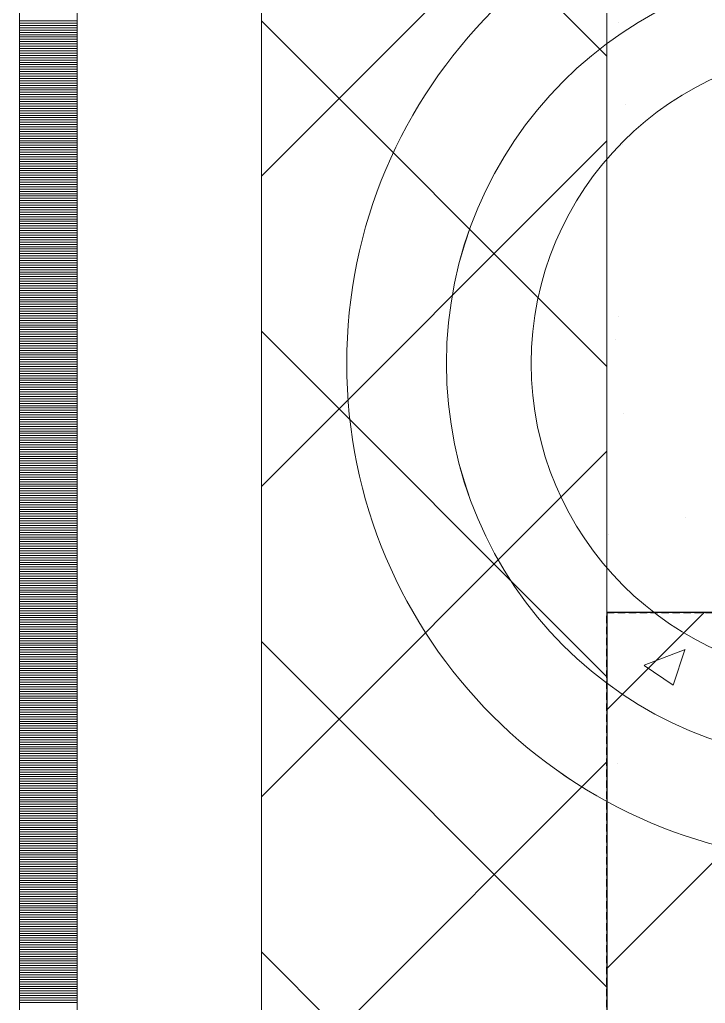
# Model space of a CAD drawing. Header units: millimetres. Extents: x 470010 to 1231400, y -134005 to 421770.
# Drawn here: x 672518.6 to 672816.4, y -70330.9 to -69904 of the extents above; entities that cross this region are included whole.
import ezdxf
from ezdxf.enums import TextEntityAlignment as Align

# ---------------------------------------------------------------- set-up
doc = ezdxf.new("R2010")
doc.units = ezdxf.units.MM
doc.linetypes.add('DASHED', pattern=[19.05, 12.7, -6.35])
doc.linetypes.add('HIDDEN2', pattern=[4.7625, 3.175, -1.5875])
doc.layers.get('Defpoints').update_dxf_attribs({"color": 140})
doc.layers.add('АР_Делит', color=120, linetype='Continuous', lineweight=0, plot=False)
for name, color, linetype, lineweight in [('АР_Колонны', 70, 'Continuous', 30), ('АР_Стены ЖБ', 7, 'Continuous', 35), ('АР_Стены ПЕНОблок', 52, 'Continuous', 20), ('АР_Тонкая', 254, 'Continuous', 5), ('АР_Утеплитель', 31, 'Continuous', 0), ('АР_Штриховка', 8, 'Continuous', 0)]:
    doc.layers.add(name, color=color, linetype=linetype, lineweight=lineweight)
doc.layers.add('РД_Оси_100', color=7, linetype='Continuous', lineweight=0, true_color=0x525252)
doc.styles.add('style1', font='ARIALN.TTF')

# ---------------------------------------------------------------- blocks, each defined once
blk = doc.blocks.new('СОШ_2200_АР_ОСИ_М100_28.05.24')
at = {"layer": 'АР_Делит', "color": 251, "linetype": 'DASHED', "true_color": 0x636466}
blk.add_lwpolyline([(114955, 135155), (114955, -355), (93595.036, -355), (93595.036, 13855), (94145, 13855), (94145, 68320), (66055, 68320), (66055, 13857.73), (83455, 13857.73), (83455, -355), (45245, -355), (45245, 13145), (44695, 13145), (44695, 26755), (45245, 26755), (45245, 68320), (20455, 68320), (20455, 26755), (27955, 26755), (27955, 13145), (-355, 13145), (-355, 100855)], dxfattribs=at)
blk = doc.blocks.new('A$C9108343f')
at = {"layer": 'АР_Делит', "color": 18, "true_color": 0x000000}
for radius in [216.34, 173.04, 136.21]:
    blk.add_circle((7158.34, 30313.08), radius, dxfattribs=at)
at = {"layer": 'АР_Колонны', "color": 18, "linetype": 'HIDDEN2', "lineweight": 25, "true_color": 0x000000}
for p, q in [((7054.96, 30205), (7274.96, 30205)), ((7054.96, 29005), (7054.96, 30205))]:
    blk.add_line(p, q, dxfattribs=at)
at = {"layer": 'АР_Колонны', "color": 18, "linetype": 'Continuous', "lineweight": 15, "true_color": 0x000000}
for p, q in [((7274.96, 30205), (7054.96, 30205)), ((7054.96, 30205), (7054.96, 29005)), ((7274.96, 30205), (7054.96, 30205)), ((7054.96, 30205), (7054.96, 29005))]:
    blk.add_line(p, q, dxfattribs=at)
at = {"layer": 'АР_Стены ЖБ', "color": 18, "linetype": 'Continuous', "lineweight": 30, "true_color": 0x000000}
for p, q in [((7274.96, 30205), (7054.96, 30205)), ((7054.96, 30205), (7054.96, 29005))]:
    blk.add_line(p, q, dxfattribs=at)
at = {"layer": 'АР_Стены ПЕНОблок', "color": 18, "linetype": 'Continuous', "lineweight": 20, "true_color": 0x000000}
blk.add_line((7054.96, 97555), (7054.96, 21355), dxfattribs=at)
at = {"layer": 'АР_Тонкая', "color": 18, "linetype": 'Continuous', "lineweight": 5, "true_color": 0x000000}
for p, q in [((6799.96, 97555), (6799.96, 21355)), ((6824.96, 97555), (6824.96, 21355)), ((6824.96, 21355), (6824.96, 97555)), ((6904.96, 21355), (6904.96, 97555))]:
    blk.add_line(p, q, dxfattribs=at)
at = {"layer": 'АР_Утеплитель', "color": 18, "linetype": 'Continuous', "lineweight": 0, "true_color": 0x000000}
for p, q in [((6904.96, 97555), (6904.96, 21355)), ((7054.96, 21355), (7054.96, 97555))]:
    blk.add_line(p, q, dxfattribs=at)
at = {"layer": 'АР_Штриховка', "color": 18, "linetype": 'Continuous', "lineweight": 0, "true_color": 0x000000}
for p, q in [((7054.96, 30446.49), (6904.96, 30596.49)), ((6904.96, 30394.35), (7054.96, 30544.35)), ((6799.96, 30461.75), (6824.96, 30461.75)), ((6799.96, 30460.75), (6824.96, 30460.75)), ((6799.96, 30459.75), (6824.96, 30459.75)), ((6799.96, 30458.75), (6824.96, 30458.75)), ((7054.96, 30311.78), (6904.96, 30461.78)), ((7060.2, 30461.03), (7060.2, 30461.03)), ((6799.96, 30457.75), (6824.96, 30457.75)), ((6799.96, 30456.75), (6824.96, 30456.75)), ((6799.96, 30455.75), (6824.96, 30455.75)), ((6799.96, 30454.75), (6824.96, 30454.75)), ((6799.96, 30453.75), (6824.96, 30453.75)), ((6799.96, 30452.75), (6824.96, 30452.75)), ((6799.96, 30451.75), (6824.96, 30451.75)), ((6799.96, 30450.75), (6824.96, 30450.75)), ((6799.96, 30449.75), (6824.96, 30449.75)), ((6799.96, 30448.75), (6824.96, 30448.75)), ((6799.96, 30447.75), (6824.96, 30447.75)), ((6799.96, 30446.75), (6824.96, 30446.75)), ((6799.96, 30445.75), (6824.96, 30445.75)), ((6799.96, 30444.75), (6824.96, 30444.75)), ((6799.96, 30443.75), (6824.96, 30443.75)), ((6799.96, 30442.75), (6824.96, 30442.75)), ((6799.96, 30441.75), (6824.96, 30441.75)), ((6799.96, 30440.75), (6824.96, 30440.75)), ((6799.96, 30439.75), (6824.96, 30439.75)), ((6799.96, 30438.75), (6824.96, 30438.75)), ((6799.96, 30437.75), (6824.96, 30437.75)), ((6799.96, 30436.75), (6824.96, 30436.75)), ((6799.96, 30435.75), (6824.96, 30435.75)), ((6799.96, 30434.75), (6824.96, 30434.75)), ((6799.96, 30433.75), (6824.96, 30433.75)), ((6799.96, 30432.75), (6824.96, 30432.75)), ((6799.96, 30431.75), (6824.96, 30431.75)), ((6799.96, 30430.75), (6824.96, 30430.75)), ((6799.96, 30429.75), (6824.96, 30429.75)), ((6799.96, 30428.75), (6824.96, 30428.75)), ((6799.96, 30427.75), (6824.96, 30427.75)), ((6799.96, 30426.75), (6824.96, 30426.75)), ((6799.96, 30425.75), (6824.96, 30425.75)), ((6799.96, 30424.75), (6824.96, 30424.75)), ((7063.15, 30425.45), (7063.15, 30425.45)), ((6799.96, 30423.75), (6824.96, 30423.75)), ((6799.96, 30422.75), (6824.96, 30422.75)), ((6799.96, 30421.75), (6824.96, 30421.75)), ((6799.96, 30420.75), (6824.96, 30420.75)), ((6799.96, 30419.75), (6824.96, 30419.75)), ((6799.96, 30418.75), (6824.96, 30418.75)), ((6799.96, 30417.75), (6824.96, 30417.75)), ((6799.96, 30416.75), (6824.96, 30416.75)), ((6799.96, 30415.75), (6824.96, 30415.75)), ((6799.96, 30414.75), (6824.96, 30414.75)), ((6799.96, 30413.75), (6824.96, 30413.75)), ((6799.96, 30412.75), (6824.96, 30412.75)), ((6799.96, 30411.75), (6824.96, 30411.75)), ((6799.96, 30410.75), (6824.96, 30410.75)), ((6799.96, 30409.75), (6824.96, 30409.75)), ((6799.96, 30408.75), (6824.96, 30408.75)), ((6799.96, 30407.75), (6824.96, 30407.75)), ((6904.96, 30259.65), (7054.96, 30409.65)), ((7061.77, 30407.89), (7061.77, 30407.89)), ((6799.96, 30406.75), (6824.96, 30406.75)), ((6799.96, 30405.75), (6824.96, 30405.75)), ((6799.96, 30404.75), (6824.96, 30404.75)), ((6799.96, 30403.75), (6824.96, 30403.75)), ((6799.96, 30402.75), (6824.96, 30402.75)), ((6799.96, 30401.75), (6824.96, 30401.75)), ((6799.96, 30400.75), (6824.96, 30400.75)), ((6799.96, 30399.75), (6824.96, 30399.75)), ((6799.96, 30398.75), (6824.96, 30398.75)), ((6799.96, 30397.75), (6824.96, 30397.75)), ((6799.96, 30396.75), (6824.96, 30396.75)), ((6799.96, 30395.75), (6824.96, 30395.75)), ((6799.96, 30394.75), (6824.96, 30394.75)), ((6799.96, 30393.75), (6824.96, 30393.75)), ((6799.96, 30392.75), (6824.96, 30392.75)), ((6799.96, 30391.75), (6824.96, 30391.75)), ((6799.96, 30390.75), (6824.96, 30390.75)), ((6799.96, 30389.75), (6824.96, 30389.75)), ((6799.96, 30388.75), (6824.96, 30388.75)), ((6799.96, 30387.75), (6824.96, 30387.75)), ((6799.96, 30386.75), (6824.96, 30386.75)), ((6799.96, 30385.75), (6824.96, 30385.75)), ((6799.96, 30384.75), (6824.96, 30384.75)), ((6799.96, 30383.75), (6824.96, 30383.75)), ((6799.96, 30382.75), (6824.96, 30382.75)), ((6799.96, 30381.75), (6824.96, 30381.75)), ((6799.96, 30380.75), (6824.96, 30380.75)), ((6799.96, 30379.75), (6824.96, 30379.75)), ((6799.96, 30378.75), (6824.96, 30378.75)), ((6799.96, 30377.75), (6824.96, 30377.75)), ((6799.96, 30376.75), (6824.96, 30376.75)), ((6799.96, 30375.75), (6824.96, 30375.75)), ((6799.96, 30374.75), (6824.96, 30374.75)), ((6799.96, 30373.75), (6824.96, 30373.75)), ((6799.96, 30372.75), (6824.96, 30372.75)), ((6799.96, 30371.75), (6824.96, 30371.75)), ((6799.96, 30370.75), (6824.96, 30370.75)), ((6799.96, 30369.75), (6824.96, 30369.75)), ((6799.96, 30368.75), (6824.96, 30368.75)), ((6799.96, 30367.75), (6824.96, 30367.75)), ((6799.96, 30366.75), (6824.96, 30366.75)), ((6799.96, 30365.75), (6824.96, 30365.75)), ((6799.96, 30364.75), (6824.96, 30364.75)), ((6799.96, 30363.75), (6824.96, 30363.75)), ((6799.96, 30362.75), (6824.96, 30362.75)), ((6799.96, 30361.75), (6824.96, 30361.75)), ((6799.96, 30360.75), (6824.96, 30360.75)), ((6799.96, 30359.75), (6824.96, 30359.75)), ((6799.96, 30358.75), (6824.96, 30358.75)), ((6799.96, 30357.75), (6824.96, 30357.75)), ((6799.96, 30356.75), (6824.96, 30356.75)), ((6799.96, 30355.75), (6824.96, 30355.75)), ((6799.96, 30354.75), (6824.96, 30354.75)), ((6799.96, 30353.75), (6824.96, 30353.75)), ((6799.96, 30352.75), (6824.96, 30352.75)), ((6799.96, 30351.75), (6824.96, 30351.75)), ((6799.96, 30350.75), (6824.96, 30350.75)), ((6799.96, 30349.75), (6824.96, 30349.75)), ((6799.96, 30348.75), (6824.96, 30348.75)), ((6799.96, 30347.75), (6824.96, 30347.75)), ((6799.96, 30346.75), (6824.96, 30346.75)), ((6799.96, 30345.75), (6824.96, 30345.75)), ((6799.96, 30344.75), (6824.96, 30344.75)), ((6799.96, 30343.75), (6824.96, 30343.75)), ((6799.96, 30342.75), (6824.96, 30342.75)), ((6799.96, 30341.75), (6824.96, 30341.75)), ((6799.96, 30340.75), (6824.96, 30340.75)), ((6799.96, 30339.75), (6824.96, 30339.75)), ((6799.96, 30338.75), (6824.96, 30338.75)), ((6799.96, 30337.75), (6824.96, 30337.75)), ((6799.96, 30336.75), (6824.96, 30336.75)), ((6799.96, 30335.75), (6824.96, 30335.75)), ((6799.96, 30334.75), (6824.96, 30334.75)), ((6799.96, 30333.75), (6824.96, 30333.75)), ((6799.96, 30332.75), (6824.96, 30332.75)), ((6799.96, 30331.75), (6824.96, 30331.75)), ((6799.96, 30330.75), (6824.96, 30330.75)), ((7059.91, 30333.64), (7059.91, 30333.64)), ((6799.96, 30329.75), (6824.96, 30329.75)), ((6799.96, 30328.75), (6824.96, 30328.75)), ((6799.96, 30327.75), (6824.96, 30327.75)), ((6799.96, 30326.75), (6824.96, 30326.75)), ((7054.96, 30177.08), (6904.96, 30327.08)), ((6799.96, 30325.75), (6824.96, 30325.75)), ((6799.96, 30324.75), (6824.96, 30324.75)), ((6799.96, 30323.75), (6824.96, 30323.75)), ((6799.96, 30322.75), (6824.96, 30322.75)), ((7058.68, 30323.34), (7058.68, 30323.34)), ((6799.96, 30321.75), (6824.96, 30321.75)), ((6799.96, 30320.75), (6824.96, 30320.75)), ((6799.96, 30319.75), (6824.96, 30319.75)), ((6799.96, 30318.75), (6824.96, 30318.75)), ((6799.96, 30317.75), (6824.96, 30317.75)), ((6799.96, 30316.75), (6824.96, 30316.75)), ((6799.96, 30315.75), (6824.96, 30315.75)), ((6799.96, 30314.75), (6824.96, 30314.75)), ((6799.96, 30313.75), (6824.96, 30313.75)), ((6799.96, 30312.75), (6824.96, 30312.75)), ((6799.96, 30311.75), (6824.96, 30311.75)), ((6799.96, 30310.75), (6824.96, 30310.75)), ((6799.96, 30309.75), (6824.96, 30309.75)), ((6799.96, 30308.75), (6824.96, 30308.75)), ((6799.96, 30307.75), (6824.96, 30307.75)), ((6799.96, 30306.75), (6824.96, 30306.75)), ((6799.96, 30305.75), (6824.96, 30305.75)), ((6799.96, 30304.75), (6824.96, 30304.75)), ((6799.96, 30303.75), (6824.96, 30303.75)), ((6799.96, 30302.75), (6824.96, 30302.75)), ((6799.96, 30301.75), (6824.96, 30301.75)), ((6799.96, 30300.75), (6824.96, 30300.75)), ((6799.96, 30299.75), (6824.96, 30299.75)), ((6799.96, 30298.75), (6824.96, 30298.75)), ((6799.96, 30297.75), (6824.96, 30297.75)), ((6799.96, 30296.75), (6824.96, 30296.75)), ((6799.96, 30295.75), (6824.96, 30295.75)), ((6799.96, 30294.75), (6824.96, 30294.75)), ((6799.96, 30293.75), (6824.96, 30293.75)), ((6799.96, 30292.75), (6824.96, 30292.75)), ((6799.96, 30291.75), (6824.96, 30291.75)), ((6799.96, 30290.75), (6824.96, 30290.75)), ((6799.96, 30289.75), (6824.96, 30289.75)), ((6799.96, 30288.75), (6824.96, 30288.75)), ((7062.35, 30291.38), (7062.35, 30291.38)), ((6799.96, 30287.75), (6824.96, 30287.75)), ((6799.96, 30286.75), (6824.96, 30286.75)), ((6799.96, 30285.75), (6824.96, 30285.75)), ((6799.96, 30284.75), (6824.96, 30284.75)), ((6799.96, 30283.75), (6824.96, 30283.75)), ((6799.96, 30282.75), (6824.96, 30282.75)), ((6799.96, 30281.75), (6824.96, 30281.75)), ((6799.96, 30280.75), (6824.96, 30280.75)), ((6799.96, 30279.75), (6824.96, 30279.75)), ((6799.96, 30278.75), (6824.96, 30278.75)), ((6799.96, 30277.75), (6824.96, 30277.75)), ((6799.96, 30276.75), (6824.96, 30276.75)), ((6799.96, 30275.75), (6824.96, 30275.75)), ((6799.96, 30274.75), (6824.96, 30274.75)), ((6799.96, 30273.75), (6824.96, 30273.75)), ((6799.96, 30272.75), (6824.96, 30272.75)), ((6799.96, 30271.75), (6824.96, 30271.75)), ((6904.96, 30124.94), (7054.96, 30274.94)), ((6799.96, 30270.75), (6824.96, 30270.75)), ((6799.96, 30269.75), (6824.96, 30269.75)), ((6799.96, 30268.75), (6824.96, 30268.75)), ((6799.96, 30267.75), (6824.96, 30267.75)), ((6799.96, 30266.75), (6824.96, 30266.75)), ((6799.96, 30265.75), (6824.96, 30265.75)), ((6799.96, 30264.75), (6824.96, 30264.75)), ((6799.96, 30263.75), (6824.96, 30263.75)), ((6799.96, 30262.75), (6824.96, 30262.75)), ((6799.96, 30261.75), (6824.96, 30261.75)), ((6799.96, 30260.75), (6824.96, 30260.75)), ((6799.96, 30259.75), (6824.96, 30259.75)), ((6799.96, 30258.75), (6824.96, 30258.75)), ((6799.96, 30257.75), (6824.96, 30257.75)), ((6799.96, 30256.75), (6824.96, 30256.75)), ((6799.96, 30255.75), (6824.96, 30255.75)), ((6799.96, 30254.75), (6824.96, 30254.75)), ((6799.96, 30253.75), (6824.96, 30253.75)), ((6799.96, 30252.75), (6824.96, 30252.75)), ((6799.96, 30251.75), (6824.96, 30251.75)), ((6799.96, 30250.75), (6824.96, 30250.75)), ((6799.96, 30249.75), (6824.96, 30249.75)), ((6799.96, 30248.75), (6824.96, 30248.75)), ((6799.96, 30247.75), (6824.96, 30247.75)), ((6799.96, 30246.75), (6824.96, 30246.75)), ((6799.96, 30245.75), (6824.96, 30245.75)), ((7089.29, 30246.13), (7089.29, 30246.13)), ((6799.96, 30244.75), (6824.96, 30244.75)), ((6799.96, 30243.75), (6824.96, 30243.75)), ((6799.96, 30242.75), (6824.96, 30242.75)), ((6799.96, 30241.75), (6824.96, 30241.75)), ((6799.96, 30240.75), (6824.96, 30240.75)), ((6799.96, 30239.75), (6824.96, 30239.75)), ((6799.96, 30238.75), (6824.96, 30238.75)), ((6799.96, 30237.75), (6824.96, 30237.75)), ((6799.96, 30236.75), (6824.96, 30236.75)), ((7055.6, 30238.78), (7055.6, 30238.78)), ((6799.96, 30235.75), (6824.96, 30235.75)), ((6799.96, 30234.75), (6824.96, 30234.75)), ((6799.96, 30233.75), (6824.96, 30233.75)), ((6799.96, 30232.75), (6824.96, 30232.75)), ((6799.96, 30231.75), (6824.96, 30231.75)), ((6799.96, 30230.75), (6824.96, 30230.75)), ((6799.96, 30229.75), (6824.96, 30229.75)), ((6799.96, 30228.75), (6824.96, 30228.75)), ((6799.96, 30227.75), (6824.96, 30227.75)), ((6799.96, 30226.75), (6824.96, 30226.75)), ((6799.96, 30225.75), (6824.96, 30225.75)), ((6799.96, 30224.75), (6824.96, 30224.75)), ((6799.96, 30223.75), (6824.96, 30223.75)), ((6799.96, 30222.75), (6824.96, 30222.75)), ((6799.96, 30221.75), (6824.96, 30221.75)), ((6799.96, 30220.75), (6824.96, 30220.75)), ((6799.96, 30219.75), (6824.96, 30219.75)), ((6799.96, 30218.75), (6824.96, 30218.75)), ((6799.96, 30217.75), (6824.96, 30217.75)), ((6799.96, 30216.75), (6824.96, 30216.75)), ((6799.96, 30215.75), (6824.96, 30215.75)), ((6799.96, 30214.75), (6824.96, 30214.75)), ((6799.96, 30213.75), (6824.96, 30213.75)), ((6799.96, 30212.75), (6824.96, 30212.75)), ((6799.96, 30211.75), (6824.96, 30211.75)), ((6799.96, 30210.75), (6824.96, 30210.75)), ((6799.96, 30209.75), (6824.96, 30209.75)), ((6799.96, 30208.75), (6824.96, 30208.75)), ((6799.96, 30207.75), (6824.96, 30207.75)), ((6799.96, 30206.75), (6824.96, 30206.75)), ((6799.96, 30205.75), (6824.96, 30205.75)), ((6799.96, 30204.75), (6824.96, 30204.75)), ((6799.96, 30203.75), (6824.96, 30203.75)), ((6799.96, 30202.75), (6824.96, 30202.75)), ((6799.96, 30201.75), (6824.96, 30201.75)), ((6799.96, 30200.75), (6824.96, 30200.75)), ((6799.96, 30199.75), (6824.96, 30199.75)), ((6799.96, 30198.75), (6824.96, 30198.75)), ((6799.96, 30197.75), (6824.96, 30197.75)), ((6799.96, 30196.75), (6824.96, 30196.75)), ((6799.96, 30195.75), (6824.96, 30195.75)), ((6799.96, 30194.75), (6824.96, 30194.75)), ((6799.96, 30193.75), (6824.96, 30193.75)), ((6799.96, 30192.75), (6824.96, 30192.75)), ((6799.96, 30191.75), (6824.96, 30191.75)), ((6799.96, 30190.75), (6824.96, 30190.75)), ((7054.96, 30042.38), (6904.96, 30192.38)), ((6799.96, 30189.75), (6824.96, 30189.75)), ((6799.96, 30188.75), (6824.96, 30188.75)), ((6799.96, 30187.75), (6824.96, 30187.75)), ((6799.96, 30186.75), (6824.96, 30186.75)), ((6799.96, 30185.75), (6824.96, 30185.75)), ((7071.18, 30182.11), (7088.96, 30188.94)), ((7083.77, 30173.46), (7088.92, 30188.81)), ((6799.96, 30184.75), (6824.96, 30184.75)), ((6799.96, 30183.75), (6824.96, 30183.75)), ((6799.96, 30182.75), (6824.96, 30182.75)), ((6799.96, 30181.75), (6824.96, 30181.75)), ((7071.12, 30181.99), (7083.76, 30173.46)), ((6799.96, 30180.75), (6824.96, 30180.75)), ((6799.96, 30179.75), (6824.96, 30179.75)), ((6799.96, 30178.75), (6824.96, 30178.75)), ((6799.96, 30177.75), (6824.96, 30177.75)), ((6799.96, 30176.75), (6824.96, 30176.75)), ((6799.96, 30175.75), (6824.96, 30175.75)), ((6799.96, 30174.75), (6824.96, 30174.75)), ((6799.96, 30173.75), (6824.96, 30173.75)), ((6799.96, 30172.75), (6824.96, 30172.75)), ((6799.96, 30171.75), (6824.96, 30171.75)), ((6799.96, 30170.75), (6824.96, 30170.75)), ((6799.96, 30169.75), (6824.96, 30169.75)), ((6799.96, 30168.75), (6824.96, 30168.75)), ((6799.96, 30167.75), (6824.96, 30167.75)), ((6799.96, 30166.75), (6824.96, 30166.75)), ((6799.96, 30165.75), (6824.96, 30165.75)), ((6799.96, 30164.75), (6824.96, 30164.75)), ((6799.96, 30163.75), (6824.96, 30163.75)), ((6799.96, 30162.75), (6824.96, 30162.75)), ((6799.96, 30161.75), (6824.96, 30161.75)), ((6799.96, 30160.75), (6824.96, 30160.75)), ((6799.96, 30159.75), (6824.96, 30159.75)), ((6799.96, 30158.75), (6824.96, 30158.75)), ((6799.96, 30157.75), (6824.96, 30157.75)), ((6799.96, 30156.75), (6824.96, 30156.75)), ((6799.96, 30155.75), (6824.96, 30155.75)), ((6799.96, 30154.75), (6824.96, 30154.75)), ((6799.96, 30153.75), (6824.96, 30153.75)), ((6799.96, 30152.75), (6824.96, 30152.75)), ((6799.96, 30151.75), (6824.96, 30151.75)), ((6799.96, 30150.75), (6824.96, 30150.75)), ((6799.96, 30149.75), (6824.96, 30149.75)), ((6799.96, 30148.75), (6824.96, 30148.75)), ((6799.96, 30147.75), (6824.96, 30147.75)), ((6799.96, 30146.75), (6824.96, 30146.75)), ((6799.96, 30145.75), (6824.96, 30145.75)), ((6799.96, 30144.75), (6824.96, 30144.75)), ((6799.96, 30143.75), (6824.96, 30143.75)), ((6799.96, 30142.75), (6824.96, 30142.75)), ((6799.96, 30141.75), (6824.96, 30141.75)), ((6799.96, 30140.75), (6824.96, 30140.75)), ((6799.96, 30139.75), (6824.96, 30139.75)), ((6799.96, 30138.75), (6824.96, 30138.75)), ((6904.96, 29990.24), (7054.96, 30140.24)), ((7059.45, 30139.4), (7059.45, 30139.4)), ((6799.96, 30137.75), (6824.96, 30137.75)), ((6799.96, 30136.75), (6824.96, 30136.75)), ((6799.96, 30135.75), (6824.96, 30135.75)), ((6799.96, 30134.75), (6824.96, 30134.75)), ((6799.96, 30133.75), (6824.96, 30133.75)), ((6799.96, 30132.75), (6824.96, 30132.75)), ((6799.96, 30131.75), (6824.96, 30131.75)), ((6799.96, 30130.75), (6824.96, 30130.75)), ((6799.96, 30129.75), (6824.96, 30129.75)), ((6799.96, 30128.75), (6824.96, 30128.75)), ((6799.96, 30127.75), (6824.96, 30127.75)), ((6799.96, 30126.75), (6824.96, 30126.75)), ((6799.96, 30125.75), (6824.96, 30125.75)), ((6799.96, 30124.75), (6824.96, 30124.75)), ((6799.96, 30123.75), (6824.96, 30123.75)), ((6799.96, 30122.75), (6824.96, 30122.75)), ((6799.96, 30121.75), (6824.96, 30121.75)), ((6799.96, 30120.75), (6824.96, 30120.75)), ((6799.96, 30119.75), (6824.96, 30119.75)), ((6799.96, 30118.75), (6824.96, 30118.75)), ((6799.96, 30117.75), (6824.96, 30117.75)), ((6799.96, 30116.75), (6824.96, 30116.75)), ((6799.96, 30115.75), (6824.96, 30115.75)), ((6799.96, 30114.75), (6824.96, 30114.75)), ((6799.96, 30113.75), (6824.96, 30113.75)), ((6799.96, 30112.75), (6824.96, 30112.75)), ((6799.96, 30111.75), (6824.96, 30111.75)), ((6799.96, 30110.75), (6824.96, 30110.75)), ((6799.96, 30109.75), (6824.96, 30109.75)), ((6799.96, 30108.75), (6824.96, 30108.75)), ((6799.96, 30107.75), (6824.96, 30107.75)), ((6799.96, 30106.75), (6824.96, 30106.75)), ((6799.96, 30105.75), (6824.96, 30105.75)), ((6799.96, 30104.75), (6824.96, 30104.75)), ((6799.96, 30103.75), (6824.96, 30103.75)), ((6799.96, 30102.75), (6824.96, 30102.75)), ((6799.96, 30101.75), (6824.96, 30101.75)), ((6799.96, 30100.75), (6824.96, 30100.75)), ((6799.96, 30099.75), (6824.96, 30099.75)), ((6799.96, 30098.75), (6824.96, 30098.75)), ((6799.96, 30097.75), (6824.96, 30097.75)), ((6799.96, 30096.75), (6824.96, 30096.75)), ((6799.96, 30095.75), (6824.96, 30095.75)), ((6799.96, 30094.75), (6824.96, 30094.75)), ((6799.96, 30093.75), (6824.96, 30093.75)), ((6799.96, 30092.75), (6824.96, 30092.75)), ((6799.96, 30091.75), (6824.96, 30091.75)), ((6799.96, 30090.75), (6824.96, 30090.75)), ((6799.96, 30089.75), (6824.96, 30089.75)), ((6799.96, 30088.75), (6824.96, 30088.75)), ((6799.96, 30087.75), (6824.96, 30087.75)), ((6799.96, 30086.75), (6824.96, 30086.75)), ((6799.96, 30085.75), (6824.96, 30085.75)), ((6799.96, 30084.75), (6824.96, 30084.75)), ((6799.96, 30083.75), (6824.96, 30083.75)), ((6799.96, 30082.75), (6824.96, 30082.75)), ((6799.96, 30081.75), (6824.96, 30081.75)), ((6799.96, 30080.75), (6824.96, 30080.75)), ((6799.96, 30079.75), (6824.96, 30079.75)), ((6799.96, 30078.75), (6824.96, 30078.75)), ((6799.96, 30077.75), (6824.96, 30077.75)), ((6799.96, 30076.75), (6824.96, 30076.75)), ((6799.96, 30075.75), (6824.96, 30075.75)), ((6799.96, 30074.75), (6824.96, 30074.75)), ((6799.96, 30073.75), (6824.96, 30073.75)), ((6799.96, 30072.75), (6824.96, 30072.75)), ((6799.96, 30071.75), (6824.96, 30071.75)), ((6799.96, 30070.75), (6824.96, 30070.75)), ((6799.96, 30069.75), (6824.96, 30069.75)), ((6799.96, 30068.75), (6824.96, 30068.75)), ((6799.96, 30067.75), (6824.96, 30067.75)), ((6799.96, 30066.75), (6824.96, 30066.75)), ((6799.96, 30065.75), (6824.96, 30065.75)), ((6799.96, 30064.75), (6824.96, 30064.75)), ((6799.96, 30063.75), (6824.96, 30063.75)), ((6799.96, 30062.75), (6824.96, 30062.75)), ((6799.96, 30061.75), (6824.96, 30061.75)), ((6799.96, 30060.75), (6824.96, 30060.75)), ((6799.96, 30059.75), (6824.96, 30059.75)), ((6799.96, 30058.75), (6824.96, 30058.75)), ((6799.96, 30057.75), (6824.96, 30057.75)), ((7054.96, 29907.67), (6904.96, 30057.67)), ((6799.96, 30056.75), (6824.96, 30056.75)), ((6799.96, 30055.75), (6824.96, 30055.75)), ((6799.96, 30054.75), (6824.96, 30054.75)), ((6799.96, 30053.75), (6824.96, 30053.75)), ((6799.96, 30052.75), (6824.96, 30052.75)), ((6799.96, 30051.75), (6824.96, 30051.75)), ((6799.96, 30050.75), (6824.96, 30050.75)), ((6799.96, 30049.75), (6824.96, 30049.75)), ((6799.96, 30048.75), (6824.96, 30048.75)), ((6799.96, 30047.75), (6824.96, 30047.75)), ((6799.96, 30046.75), (6824.96, 30046.75)), ((6799.96, 30045.75), (6824.96, 30045.75)), ((6799.96, 30044.75), (6824.96, 30044.75)), ((6799.96, 30043.75), (6824.96, 30043.75)), ((6799.96, 30042.75), (6824.96, 30042.75)), ((6799.96, 30041.75), (6824.96, 30041.75)), ((6799.96, 30040.75), (6824.96, 30040.75)), ((6799.96, 30039.75), (6824.96, 30039.75)), ((6799.96, 30038.75), (6824.96, 30038.75)), ((6799.96, 30037.75), (6824.96, 30037.75)), ((6799.96, 30036.75), (6824.96, 30036.75)), ((6799.96, 30035.75), (6824.96, 30035.75))]:
    blk.add_line(p, q, dxfattribs=at)
at = {"layer": 'АР_Штриховка', "color": 18, "linetype": 'Continuous', "lineweight": 5, "true_color": 0x000000}
for p, q in [((7054.96, 30050.44), (7209.52, 30205)), ((7054.96, 30162.69), (7097.27, 30205))]:
    blk.add_line(p, q, dxfattribs=at)
at = {"layer": 'РД_Оси_100'}
blk.add_blockref('СОШ_2200_АР_ОСИ_М100_28.05.24', (7154.96, 6755), dxfattribs=at)
at = {"layer": 'Defpoints', "color": 18, "true_color": 0x000000, "style": 'style1'}
for p in [(143949.34, 316089.12), (143974.98, 281639.5), (143890.4, 273244.71), (143839.99, 264276.81), (143967.75, 254892.38), (12251.96, 104178.14), (12382.58, 96023.14)]:
    blk.add_attdef('АР-ПОМЕЩЕНИЕ:НАИМЕНОВАНИЕ', text='', height=100, dxfattribs=at).set_placement(p, align=Align.MIDDLE)
at = {"layer": 'Defpoints', "color": 18, "true_color": 0x000000, "style": 'style1', "flags": 8}
for p in [(143951.3, 279099.09), (143848.34, 269251.11), (143875.33, 260094.25), (144049.74, 250824.7), (163419.28, 238153.36), (155897.46, 237965.97), (183037.2, 237965.97), (143342.94, 237876.19)]:
    blk.add_attdef('АР-ПОМЕЩЕНИЕ:НАИМЕНОВАНИЕ', text='', height=100, dxfattribs=at).set_placement(p, align=Align.MIDDLE)

msp = doc.modelspace()

# ---------------------------------------------------------------- linework, layer by layer
at = {"layer": 'АР_Делит', "color": 18, "true_color": 0x000000}
for radius in [216.336, 173.036, 136.212]:
    msp.add_circle((672876.957, -70053.162), radius, dxfattribs=at)
at = {"layer": 'АР_Колонны', "color": 18, "linetype": 'HIDDEN2', "lineweight": 25, "true_color": 0x000000}
for p, q in [((672773.57, -70161.242), (672993.57, -70161.242)), ((672773.57, -71361.242), (672773.57, -70161.242))]:
    msp.add_line(p, q, dxfattribs=at)
at = {"layer": 'АР_Колонны', "color": 18, "linetype": 'Continuous', "lineweight": 15, "true_color": 0x000000}
for p, q in [((672993.57, -70161.242), (672773.57, -70161.242)), ((672773.57, -70161.242), (672773.57, -71361.242)), ((672993.57, -70161.242), (672773.57, -70161.242)), ((672773.57, -70161.242), (672773.57, -71361.242))]:
    msp.add_line(p, q, dxfattribs=at)
at = {"layer": 'АР_Стены ЖБ', "color": 18, "linetype": 'Continuous', "lineweight": 30, "true_color": 0x000000}
for p, q in [((672993.57, -70161.242), (672773.57, -70161.242)), ((672773.57, -70161.242), (672773.57, -71361.242))]:
    msp.add_line(p, q, dxfattribs=at)
at = {"layer": 'АР_Стены ПЕНОблок', "color": 18, "linetype": 'Continuous', "lineweight": 20, "true_color": 0x000000}
msp.add_line((672773.57, -2811.242), (672773.57, -79011.242), dxfattribs=at)
at = {"layer": 'АР_Тонкая', "color": 18, "linetype": 'Continuous', "lineweight": 5, "true_color": 0x000000}
for p, q in [((672518.57, -2811.242), (672518.57, -79011.242)), ((672543.57, -2811.242), (672543.57, -79011.242)), ((672543.57, -79011.242), (672543.57, -2811.242)), ((672623.57, -79011.242), (672623.57, -2811.242))]:
    msp.add_line(p, q, dxfattribs=at)
at = {"layer": 'АР_Утеплитель', "color": 18, "linetype": 'Continuous', "lineweight": 0, "true_color": 0x000000}
for p, q in [((672623.57, -2811.242), (672623.57, -79011.242)), ((672773.57, -79011.242), (672773.57, -2811.242))]:
    msp.add_line(p, q, dxfattribs=at)
at = {"layer": 'АР_Штриховка', "color": 18, "linetype": 'Continuous', "lineweight": 0, "true_color": 0x000000}
for p, q in [((672773.57, -69919.755), (672623.57, -69769.755)), ((672623.57, -69971.892), (672773.57, -69821.892)), ((672518.57, -69904.492), (672543.57, -69904.492)), ((672518.57, -69905.492), (672543.57, -69905.492)), ((672518.57, -69906.492), (672543.57, -69906.492)), ((672518.57, -69907.492), (672543.57, -69907.492)), ((672773.57, -70054.459), (672623.57, -69904.459)), ((672518.57, -69908.492), (672543.57, -69908.492)), ((672518.57, -69909.492), (672543.57, -69909.492)), ((672518.57, -69910.492), (672543.57, -69910.492)), ((672518.57, -69911.492), (672543.57, -69911.492)), ((672518.57, -69912.492), (672543.57, -69912.492)), ((672518.57, -69913.492), (672543.57, -69913.492)), ((672518.57, -69914.492), (672543.57, -69914.492)), ((672518.57, -69915.492), (672543.57, -69915.492)), ((672518.57, -69916.492), (672543.57, -69916.492)), ((672518.57, -69917.492), (672543.57, -69917.492)), ((672518.57, -69918.492), (672543.57, -69918.492)), ((672518.57, -69919.492), (672543.57, -69919.492)), ((672518.57, -69920.492), (672543.57, -69920.492)), ((672518.57, -69921.492), (672543.57, -69921.492)), ((672518.57, -69922.492), (672543.57, -69922.492)), ((672518.57, -69923.492), (672543.57, -69923.492)), ((672518.57, -69924.492), (672543.57, -69924.492)), ((672518.57, -69925.492), (672543.57, -69925.492)), ((672518.57, -69926.492), (672543.57, -69926.492)), ((672518.57, -69927.492), (672543.57, -69927.492)), ((672518.57, -69928.492), (672543.57, -69928.492)), ((672518.57, -69929.492), (672543.57, -69929.492)), ((672518.57, -69930.492), (672543.57, -69930.492)), ((672518.57, -69931.492), (672543.57, -69931.492)), ((672518.57, -69932.492), (672543.57, -69932.492)), ((672518.57, -69933.492), (672543.57, -69933.492)), ((672518.57, -69934.492), (672543.57, -69934.492)), ((672518.57, -69935.492), (672543.57, -69935.492)), ((672518.57, -69936.492), (672543.57, -69936.492)), ((672518.57, -69937.492), (672543.57, -69937.492)), ((672518.57, -69938.492), (672543.57, -69938.492)), ((672518.57, -69939.492), (672543.57, -69939.492)), ((672518.57, -69940.492), (672543.57, -69940.492)), ((672518.57, -69941.492), (672543.57, -69941.492)), ((672518.57, -69942.492), (672543.57, -69942.492)), ((672518.57, -69943.492), (672543.57, -69943.492)), ((672518.57, -69944.492), (672543.57, -69944.492)), ((672518.57, -69945.492), (672543.57, -69945.492)), ((672518.57, -69946.492), (672543.57, -69946.492)), ((672518.57, -69947.492), (672543.57, -69947.492)), ((672518.57, -69948.492), (672543.57, -69948.492)), ((672518.57, -69949.492), (672543.57, -69949.492)), ((672518.57, -69950.492), (672543.57, -69950.492)), ((672518.57, -69951.492), (672543.57, -69951.492)), ((672518.57, -69952.492), (672543.57, -69952.492)), ((672518.57, -69953.492), (672543.57, -69953.492)), ((672518.57, -69954.492), (672543.57, -69954.492)), ((672518.57, -69955.492), (672543.57, -69955.492)), ((672518.57, -69956.492), (672543.57, -69956.492)), ((672518.57, -69957.492), (672543.57, -69957.492)), ((672518.57, -69958.492), (672543.57, -69958.492)), ((672623.57, -70106.596), (672773.57, -69956.596)), ((672518.57, -69959.492), (672543.57, -69959.492)), ((672518.57, -69960.492), (672543.57, -69960.492)), ((672518.57, -69961.492), (672543.57, -69961.492)), ((672518.57, -69962.492), (672543.57, -69962.492)), ((672518.57, -69963.492), (672543.57, -69963.492)), ((672518.57, -69964.492), (672543.57, -69964.492)), ((672518.57, -69965.492), (672543.57, -69965.492)), ((672518.57, -69966.492), (672543.57, -69966.492)), ((672518.57, -69967.492), (672543.57, -69967.492)), ((672518.57, -69968.492), (672543.57, -69968.492)), ((672518.57, -69969.492), (672543.57, -69969.492)), ((672518.57, -69970.492), (672543.57, -69970.492)), ((672518.57, -69971.492), (672543.57, -69971.492)), ((672518.57, -69972.492), (672543.57, -69972.492)), ((672518.57, -69973.492), (672543.57, -69973.492)), ((672518.57, -69974.492), (672543.57, -69974.492)), ((672518.57, -69975.492), (672543.57, -69975.492)), ((672518.57, -69976.492), (672543.57, -69976.492)), ((672518.57, -69977.492), (672543.57, -69977.492)), ((672518.57, -69978.492), (672543.57, -69978.492)), ((672518.57, -69979.492), (672543.57, -69979.492)), ((672518.57, -69980.492), (672543.57, -69980.492)), ((672518.57, -69981.492), (672543.57, -69981.492)), ((672518.57, -69982.492), (672543.57, -69982.492)), ((672518.57, -69983.492), (672543.57, -69983.492)), ((672518.57, -69984.492), (672543.57, -69984.492)), ((672518.57, -69985.492), (672543.57, -69985.492)), ((672518.57, -69986.492), (672543.57, -69986.492)), ((672518.57, -69987.492), (672543.57, -69987.492)), ((672518.57, -69988.492), (672543.57, -69988.492)), ((672518.57, -69989.492), (672543.57, -69989.492)), ((672518.57, -69990.492), (672543.57, -69990.492)), ((672518.57, -69991.492), (672543.57, -69991.492)), ((672518.57, -69992.492), (672543.57, -69992.492)), ((672518.57, -69993.492), (672543.57, -69993.492)), ((672518.57, -69994.492), (672543.57, -69994.492)), ((672518.57, -69995.492), (672543.57, -69995.492)), ((672518.57, -69996.492), (672543.57, -69996.492)), ((672518.57, -69997.492), (672543.57, -69997.492)), ((672518.57, -69998.492), (672543.57, -69998.492)), ((672518.57, -69999.492), (672543.57, -69999.492)), ((672518.57, -70000.492), (672543.57, -70000.492)), ((672518.57, -70001.492), (672543.57, -70001.492)), ((672518.57, -70002.492), (672543.57, -70002.492)), ((672518.57, -70003.492), (672543.57, -70003.492)), ((672518.57, -70004.492), (672543.57, -70004.492)), ((672518.57, -70005.492), (672543.57, -70005.492)), ((672518.57, -70006.492), (672543.57, -70006.492)), ((672518.57, -70007.492), (672543.57, -70007.492)), ((672518.57, -70008.492), (672543.57, -70008.492)), ((672518.57, -70009.492), (672543.57, -70009.492)), ((672518.57, -70010.492), (672543.57, -70010.492)), ((672518.57, -70011.492), (672543.57, -70011.492)), ((672518.57, -70012.492), (672543.57, -70012.492)), ((672518.57, -70013.492), (672543.57, -70013.492)), ((672518.57, -70014.492), (672543.57, -70014.492)), ((672518.57, -70015.492), (672543.57, -70015.492)), ((672518.57, -70016.492), (672543.57, -70016.492)), ((672518.57, -70017.492), (672543.57, -70017.492)), ((672518.57, -70018.492), (672543.57, -70018.492)), ((672518.57, -70019.492), (672543.57, -70019.492)), ((672518.57, -70020.492), (672543.57, -70020.492)), ((672518.57, -70021.492), (672543.57, -70021.492)), ((672518.57, -70022.492), (672543.57, -70022.492)), ((672518.57, -70023.492), (672543.57, -70023.492)), ((672518.57, -70024.492), (672543.57, -70024.492)), ((672518.57, -70025.492), (672543.57, -70025.492)), ((672518.57, -70026.492), (672543.57, -70026.492)), ((672518.57, -70027.492), (672543.57, -70027.492)), ((672518.57, -70028.492), (672543.57, -70028.492)), ((672518.57, -70029.492), (672543.57, -70029.492)), ((672518.57, -70030.492), (672543.57, -70030.492)), ((672518.57, -70031.492), (672543.57, -70031.492)), ((672518.57, -70032.492), (672543.57, -70032.492)), ((672518.57, -70033.492), (672543.57, -70033.492)), ((672518.57, -70034.492), (672543.57, -70034.492)), ((672518.57, -70035.492), (672543.57, -70035.492)), ((672518.57, -70036.492), (672543.57, -70036.492)), ((672518.57, -70037.492), (672543.57, -70037.492)), ((672518.57, -70038.492), (672543.57, -70038.492)), ((672518.57, -70039.492), (672543.57, -70039.492)), ((672773.57, -70189.163), (672623.57, -70039.163)), ((672518.57, -70040.492), (672543.57, -70040.492)), ((672518.57, -70041.492), (672543.57, -70041.492)), ((672518.57, -70042.492), (672543.57, -70042.492)), ((672518.57, -70043.492), (672543.57, -70043.492)), ((672518.57, -70044.492), (672543.57, -70044.492)), ((672518.57, -70045.492), (672543.57, -70045.492)), ((672518.57, -70046.492), (672543.57, -70046.492)), ((672518.57, -70047.492), (672543.57, -70047.492)), ((672518.57, -70048.492), (672543.57, -70048.492)), ((672518.57, -70049.492), (672543.57, -70049.492)), ((672518.57, -70050.492), (672543.57, -70050.492)), ((672518.57, -70051.492), (672543.57, -70051.492)), ((672518.57, -70052.492), (672543.57, -70052.492)), ((672518.57, -70053.492), (672543.57, -70053.492)), ((672518.57, -70054.492), (672543.57, -70054.492)), ((672518.57, -70055.492), (672543.57, -70055.492)), ((672518.57, -70056.492), (672543.57, -70056.492)), ((672518.57, -70057.492), (672543.57, -70057.492)), ((672518.57, -70058.492), (672543.57, -70058.492)), ((672518.57, -70059.492), (672543.57, -70059.492)), ((672518.57, -70060.492), (672543.57, -70060.492)), ((672518.57, -70061.492), (672543.57, -70061.492)), ((672518.57, -70062.492), (672543.57, -70062.492)), ((672518.57, -70063.492), (672543.57, -70063.492)), ((672518.57, -70064.492), (672543.57, -70064.492)), ((672518.57, -70065.492), (672543.57, -70065.492)), ((672518.57, -70066.492), (672543.57, -70066.492)), ((672518.57, -70067.492), (672543.57, -70067.492)), ((672518.57, -70068.492), (672543.57, -70068.492)), ((672518.57, -70069.492), (672543.57, -70069.492)), ((672518.57, -70070.492), (672543.57, -70070.492)), ((672518.57, -70071.492), (672543.57, -70071.492)), ((672518.57, -70072.492), (672543.57, -70072.492)), ((672518.57, -70073.492), (672543.57, -70073.492)), ((672518.57, -70074.492), (672543.57, -70074.492)), ((672518.57, -70075.492), (672543.57, -70075.492)), ((672518.57, -70076.492), (672543.57, -70076.492)), ((672518.57, -70077.492), (672543.57, -70077.492)), ((672518.57, -70078.492), (672543.57, -70078.492)), ((672518.57, -70079.492), (672543.57, -70079.492)), ((672518.57, -70080.492), (672543.57, -70080.492)), ((672518.57, -70081.492), (672543.57, -70081.492)), ((672518.57, -70082.492), (672543.57, -70082.492)), ((672518.57, -70083.492), (672543.57, -70083.492)), ((672518.57, -70084.492), (672543.57, -70084.492)), ((672518.57, -70085.492), (672543.57, -70085.492)), ((672518.57, -70086.492), (672543.57, -70086.492)), ((672518.57, -70087.492), (672543.57, -70087.492)), ((672518.57, -70088.492), (672543.57, -70088.492)), ((672518.57, -70089.492), (672543.57, -70089.492)), ((672518.57, -70090.492), (672543.57, -70090.492)), ((672623.57, -70241.3), (672773.57, -70091.3)), ((672518.57, -70091.492), (672543.57, -70091.492)), ((672518.57, -70092.492), (672543.57, -70092.492)), ((672518.57, -70093.492), (672543.57, -70093.492)), ((672518.57, -70094.492), (672543.57, -70094.492)), ((672518.57, -70095.492), (672543.57, -70095.492)), ((672518.57, -70096.492), (672543.57, -70096.492)), ((672518.57, -70097.492), (672543.57, -70097.492)), ((672518.57, -70098.492), (672543.57, -70098.492)), ((672518.57, -70099.492), (672543.57, -70099.492)), ((672518.57, -70100.492), (672543.57, -70100.492)), ((672518.57, -70101.492), (672543.57, -70101.492)), ((672518.57, -70102.492), (672543.57, -70102.492)), ((672518.57, -70103.492), (672543.57, -70103.492)), ((672518.57, -70104.492), (672543.57, -70104.492)), ((672518.57, -70105.492), (672543.57, -70105.492)), ((672518.57, -70106.492), (672543.57, -70106.492)), ((672518.57, -70107.492), (672543.57, -70107.492)), ((672518.57, -70108.492), (672543.57, -70108.492)), ((672518.57, -70109.492), (672543.57, -70109.492)), ((672518.57, -70110.492), (672543.57, -70110.492)), ((672518.57, -70111.492), (672543.57, -70111.492)), ((672518.57, -70112.492), (672543.57, -70112.492)), ((672518.57, -70113.492), (672543.57, -70113.492)), ((672518.57, -70114.492), (672543.57, -70114.492)), ((672518.57, -70115.492), (672543.57, -70115.492)), ((672518.57, -70116.492), (672543.57, -70116.492)), ((672518.57, -70117.492), (672543.57, -70117.492)), ((672518.57, -70118.492), (672543.57, -70118.492)), ((672518.57, -70119.492), (672543.57, -70119.492)), ((672518.57, -70120.492), (672543.57, -70120.492)), ((672518.57, -70121.492), (672543.57, -70121.492)), ((672518.57, -70122.492), (672543.57, -70122.492)), ((672518.57, -70123.492), (672543.57, -70123.492)), ((672518.57, -70124.492), (672543.57, -70124.492)), ((672518.57, -70125.492), (672543.57, -70125.492)), ((672518.57, -70126.492), (672543.57, -70126.492)), ((672518.57, -70127.492), (672543.57, -70127.492)), ((672518.57, -70128.492), (672543.57, -70128.492)), ((672518.57, -70129.492), (672543.57, -70129.492)), ((672518.57, -70130.492), (672543.57, -70130.492)), ((672518.57, -70131.492), (672543.57, -70131.492)), ((672518.57, -70132.492), (672543.57, -70132.492)), ((672518.57, -70133.492), (672543.57, -70133.492)), ((672518.57, -70134.492), (672543.57, -70134.492)), ((672518.57, -70135.492), (672543.57, -70135.492)), ((672518.57, -70136.492), (672543.57, -70136.492)), ((672518.57, -70137.492), (672543.57, -70137.492)), ((672518.57, -70138.492), (672543.57, -70138.492)), ((672518.57, -70139.492), (672543.57, -70139.492)), ((672518.57, -70140.492), (672543.57, -70140.492)), ((672518.57, -70141.492), (672543.57, -70141.492)), ((672518.57, -70142.492), (672543.57, -70142.492)), ((672518.57, -70143.492), (672543.57, -70143.492)), ((672518.57, -70144.492), (672543.57, -70144.492)), ((672518.57, -70145.492), (672543.57, -70145.492)), ((672518.57, -70146.492), (672543.57, -70146.492)), ((672518.57, -70147.492), (672543.57, -70147.492)), ((672518.57, -70148.492), (672543.57, -70148.492)), ((672518.57, -70149.492), (672543.57, -70149.492)), ((672518.57, -70150.492), (672543.57, -70150.492)), ((672518.57, -70151.492), (672543.57, -70151.492)), ((672518.57, -70152.492), (672543.57, -70152.492)), ((672518.57, -70153.492), (672543.57, -70153.492)), ((672518.57, -70154.492), (672543.57, -70154.492)), ((672518.57, -70155.492), (672543.57, -70155.492)), ((672518.57, -70156.492), (672543.57, -70156.492)), ((672518.57, -70157.492), (672543.57, -70157.492)), ((672518.57, -70158.492), (672543.57, -70158.492)), ((672518.57, -70159.492), (672543.57, -70159.492)), ((672518.57, -70160.492), (672543.57, -70160.492)), ((672518.57, -70161.492), (672543.57, -70161.492)), ((672518.57, -70162.492), (672543.57, -70162.492)), ((672518.57, -70163.492), (672543.57, -70163.492)), ((672518.57, -70164.492), (672543.57, -70164.492)), ((672518.57, -70165.492), (672543.57, -70165.492)), ((672518.57, -70166.492), (672543.57, -70166.492)), ((672518.57, -70167.492), (672543.57, -70167.492)), ((672518.57, -70168.492), (672543.57, -70168.492)), ((672518.57, -70169.492), (672543.57, -70169.492)), ((672518.57, -70170.492), (672543.57, -70170.492)), ((672518.57, -70171.492), (672543.57, -70171.492)), ((672518.57, -70172.492), (672543.57, -70172.492)), ((672518.57, -70173.492), (672543.57, -70173.492)), ((672518.57, -70174.492), (672543.57, -70174.492)), ((672518.57, -70175.492), (672543.57, -70175.492)), ((672518.57, -70176.492), (672543.57, -70176.492)), ((672773.57, -70323.866), (672623.57, -70173.866)), ((672518.57, -70177.492), (672543.57, -70177.492)), ((672518.57, -70178.492), (672543.57, -70178.492)), ((672518.57, -70179.492), (672543.57, -70179.492)), ((672518.57, -70180.492), (672543.57, -70180.492)), ((672789.791, -70184.131), (672807.576, -70177.304)), ((672802.38, -70192.781), (672807.53, -70177.432)), ((672518.57, -70181.492), (672543.57, -70181.492)), ((672518.57, -70182.492), (672543.57, -70182.492)), ((672518.57, -70183.492), (672543.57, -70183.492)), ((672518.57, -70184.492), (672543.57, -70184.492)), ((672789.735, -70184.256), (672802.369, -70192.778)), ((672518.57, -70185.492), (672543.57, -70185.492)), ((672518.57, -70186.492), (672543.57, -70186.492)), ((672518.57, -70187.492), (672543.57, -70187.492)), ((672518.57, -70188.492), (672543.57, -70188.492)), ((672518.57, -70189.492), (672543.57, -70189.492)), ((672518.57, -70190.492), (672543.57, -70190.492)), ((672518.57, -70191.492), (672543.57, -70191.492)), ((672518.57, -70192.492), (672543.57, -70192.492)), ((672518.57, -70193.492), (672543.57, -70193.492)), ((672518.57, -70194.492), (672543.57, -70194.492)), ((672518.57, -70195.492), (672543.57, -70195.492)), ((672518.57, -70196.492), (672543.57, -70196.492)), ((672518.57, -70197.492), (672543.57, -70197.492)), ((672518.57, -70198.492), (672543.57, -70198.492)), ((672518.57, -70199.492), (672543.57, -70199.492)), ((672518.57, -70200.492), (672543.57, -70200.492)), ((672518.57, -70201.492), (672543.57, -70201.492)), ((672518.57, -70202.492), (672543.57, -70202.492)), ((672518.57, -70203.492), (672543.57, -70203.492)), ((672518.57, -70204.492), (672543.57, -70204.492)), ((672518.57, -70205.492), (672543.57, -70205.492)), ((672518.57, -70206.492), (672543.57, -70206.492)), ((672518.57, -70207.492), (672543.57, -70207.492)), ((672518.57, -70208.492), (672543.57, -70208.492)), ((672518.57, -70209.492), (672543.57, -70209.492)), ((672518.57, -70210.492), (672543.57, -70210.492)), ((672518.57, -70211.492), (672543.57, -70211.492)), ((672518.57, -70212.492), (672543.57, -70212.492)), ((672518.57, -70213.492), (672543.57, -70213.492)), ((672518.57, -70214.492), (672543.57, -70214.492)), ((672518.57, -70215.492), (672543.57, -70215.492)), ((672518.57, -70216.492), (672543.57, -70216.492)), ((672518.57, -70217.492), (672543.57, -70217.492)), ((672518.57, -70218.492), (672543.57, -70218.492)), ((672518.57, -70219.492), (672543.57, -70219.492)), ((672518.57, -70220.492), (672543.57, -70220.492)), ((672518.57, -70221.492), (672543.57, -70221.492)), ((672518.57, -70222.492), (672543.57, -70222.492)), ((672518.57, -70223.492), (672543.57, -70223.492)), ((672518.57, -70224.492), (672543.57, -70224.492)), ((672518.57, -70225.492), (672543.57, -70225.492)), ((672518.57, -70226.492), (672543.57, -70226.492)), ((672518.57, -70227.492), (672543.57, -70227.492)), ((672623.57, -70376.003), (672773.57, -70226.003)), ((672518.57, -70228.492), (672543.57, -70228.492)), ((672518.57, -70229.492), (672543.57, -70229.492)), ((672518.57, -70230.492), (672543.57, -70230.492)), ((672518.57, -70231.492), (672543.57, -70231.492)), ((672518.57, -70232.492), (672543.57, -70232.492)), ((672518.57, -70233.492), (672543.57, -70233.492)), ((672518.57, -70234.492), (672543.57, -70234.492)), ((672518.57, -70235.492), (672543.57, -70235.492)), ((672518.57, -70236.492), (672543.57, -70236.492)), ((672518.57, -70237.492), (672543.57, -70237.492)), ((672518.57, -70238.492), (672543.57, -70238.492)), ((672518.57, -70239.492), (672543.57, -70239.492)), ((672518.57, -70240.492), (672543.57, -70240.492)), ((672518.57, -70241.492), (672543.57, -70241.492)), ((672518.57, -70242.492), (672543.57, -70242.492)), ((672518.57, -70243.492), (672543.57, -70243.492)), ((672518.57, -70244.492), (672543.57, -70244.492)), ((672518.57, -70245.492), (672543.57, -70245.492)), ((672518.57, -70246.492), (672543.57, -70246.492)), ((672518.57, -70247.492), (672543.57, -70247.492)), ((672518.57, -70248.492), (672543.57, -70248.492)), ((672518.57, -70249.492), (672543.57, -70249.492)), ((672518.57, -70250.492), (672543.57, -70250.492)), ((672518.57, -70251.492), (672543.57, -70251.492)), ((672518.57, -70252.492), (672543.57, -70252.492)), ((672518.57, -70253.492), (672543.57, -70253.492)), ((672518.57, -70254.492), (672543.57, -70254.492)), ((672518.57, -70255.492), (672543.57, -70255.492)), ((672518.57, -70256.492), (672543.57, -70256.492)), ((672518.57, -70257.492), (672543.57, -70257.492)), ((672518.57, -70258.492), (672543.57, -70258.492)), ((672518.57, -70259.492), (672543.57, -70259.492)), ((672518.57, -70260.492), (672543.57, -70260.492)), ((672518.57, -70261.492), (672543.57, -70261.492)), ((672518.57, -70262.492), (672543.57, -70262.492)), ((672518.57, -70263.492), (672543.57, -70263.492)), ((672518.57, -70264.492), (672543.57, -70264.492)), ((672518.57, -70265.492), (672543.57, -70265.492)), ((672518.57, -70266.492), (672543.57, -70266.492)), ((672518.57, -70267.492), (672543.57, -70267.492)), ((672518.57, -70268.492), (672543.57, -70268.492)), ((672518.57, -70269.492), (672543.57, -70269.492)), ((672518.57, -70270.492), (672543.57, -70270.492)), ((672518.57, -70271.492), (672543.57, -70271.492)), ((672518.57, -70272.492), (672543.57, -70272.492)), ((672518.57, -70273.492), (672543.57, -70273.492)), ((672518.57, -70274.492), (672543.57, -70274.492)), ((672518.57, -70275.492), (672543.57, -70275.492)), ((672518.57, -70276.492), (672543.57, -70276.492)), ((672518.57, -70277.492), (672543.57, -70277.492)), ((672518.57, -70278.492), (672543.57, -70278.492)), ((672518.57, -70279.492), (672543.57, -70279.492)), ((672518.57, -70280.492), (672543.57, -70280.492)), ((672518.57, -70281.492), (672543.57, -70281.492)), ((672518.57, -70282.492), (672543.57, -70282.492)), ((672518.57, -70283.492), (672543.57, -70283.492)), ((672518.57, -70284.492), (672543.57, -70284.492)), ((672518.57, -70285.492), (672543.57, -70285.492)), ((672518.57, -70286.492), (672543.57, -70286.492)), ((672518.57, -70287.492), (672543.57, -70287.492)), ((672518.57, -70288.492), (672543.57, -70288.492)), ((672518.57, -70289.492), (672543.57, -70289.492)), ((672518.57, -70290.492), (672543.57, -70290.492)), ((672518.57, -70291.492), (672543.57, -70291.492)), ((672518.57, -70292.492), (672543.57, -70292.492)), ((672518.57, -70293.492), (672543.57, -70293.492)), ((672518.57, -70294.492), (672543.57, -70294.492)), ((672518.57, -70295.492), (672543.57, -70295.492)), ((672518.57, -70296.492), (672543.57, -70296.492)), ((672518.57, -70297.492), (672543.57, -70297.492)), ((672518.57, -70298.492), (672543.57, -70298.492)), ((672518.57, -70299.492), (672543.57, -70299.492)), ((672518.57, -70300.492), (672543.57, -70300.492)), ((672518.57, -70301.492), (672543.57, -70301.492)), ((672518.57, -70302.492), (672543.57, -70302.492)), ((672518.57, -70303.492), (672543.57, -70303.492)), ((672518.57, -70304.492), (672543.57, -70304.492)), ((672518.57, -70305.492), (672543.57, -70305.492)), ((672518.57, -70306.492), (672543.57, -70306.492)), ((672518.57, -70307.492), (672543.57, -70307.492)), ((672518.57, -70308.492), (672543.57, -70308.492)), ((672773.57, -70458.57), (672623.57, -70308.57)), ((672518.57, -70309.492), (672543.57, -70309.492)), ((672518.57, -70310.492), (672543.57, -70310.492)), ((672518.57, -70311.492), (672543.57, -70311.492)), ((672518.57, -70312.492), (672543.57, -70312.492)), ((672518.57, -70313.492), (672543.57, -70313.492)), ((672518.57, -70314.492), (672543.57, -70314.492)), ((672518.57, -70315.492), (672543.57, -70315.492)), ((672518.57, -70316.492), (672543.57, -70316.492)), ((672518.57, -70317.492), (672543.57, -70317.492)), ((672518.57, -70318.492), (672543.57, -70318.492)), ((672518.57, -70319.492), (672543.57, -70319.492)), ((672518.57, -70320.492), (672543.57, -70320.492)), ((672518.57, -70321.492), (672543.57, -70321.492)), ((672518.57, -70322.492), (672543.57, -70322.492)), ((672518.57, -70323.492), (672543.57, -70323.492)), ((672518.57, -70324.492), (672543.57, -70324.492)), ((672518.57, -70325.492), (672543.57, -70325.492)), ((672518.57, -70326.492), (672543.57, -70326.492)), ((672518.57, -70327.492), (672543.57, -70327.492)), ((672518.57, -70328.492), (672543.57, -70328.492)), ((672518.57, -70329.492), (672543.57, -70329.492)), ((672518.57, -70330.492), (672543.57, -70330.492))]:
    msp.add_line(p, q, dxfattribs=at)
at = {"layer": 'АР_Штриховка', "color": 18, "linetype": 'Continuous', "lineweight": 5, "true_color": 0x000000}
for p, q in [((672773.57, -70315.806), (672928.134, -70161.242)), ((672773.57, -70203.553), (672815.881, -70161.242))]:
    msp.add_line(p, q, dxfattribs=at)

# ---------------------------------------------------------------- block references
msp.add_blockref('A$C9108343f', (665718.612, -100366.242))
at = {"layer": 'РД_Оси_100'}
msp.add_blockref('СОШ_2200_АР_ОСИ_М100_28.05.24', (672873.57, -93611.242), dxfattribs=at)

doc.saveas('drawing.dxf')
